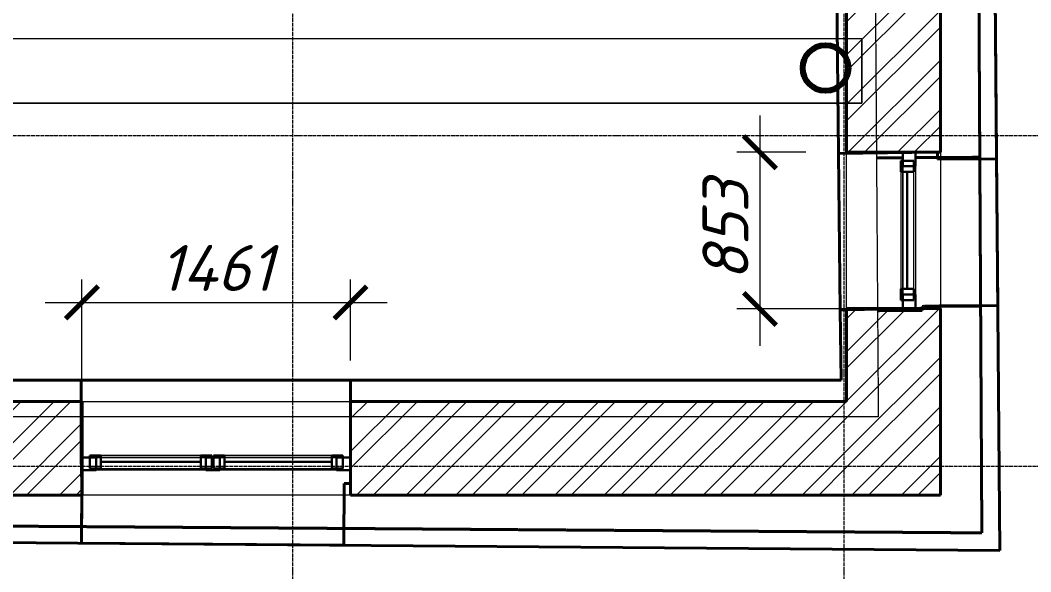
# Model space of a CAD drawing. Header units: millimetres. Extents: x 749182 to 2267578, y 70462 to 311449.
# Drawn here: x 2003148 to 2008646, y 75349 to 78351 of the extents above; entities that cross this region are included whole.
import ezdxf

# ---------------------------------------------------------------- set-up
doc = ezdxf.new("R2010")
doc.units = ezdxf.units.MM
for name, pattern in [('ADSK_Линия сетки', [25, 20, -2.5, 0, -2.5]), ('ADSK_Сверху', [4.5, 3, -1.5]), ('осеваяX2', [4, 2.5, -0.5, 0.5, -0.5])]:
    doc.linetypes.add(name, pattern=pattern)
doc.layers.get('Defpoints').update_dxf_attribs({"color": 255})
for name, color, linetype, lineweight in [('_ Окна', 7, 'Continuous', 30), ('Витраж', 7, 'Continuous', 9), ('Каркас', 7, 'Continuous', 9), ('Окна', 7, 'Continuous', 18), ('Оси', 165, 'осеваяX2', 13), ('Перекрытие', 7, 'Continuous', 18), ('размеры', 7, 'Continuous', 9), ('Стены', 184, 'Continuous', 40), ('Стены наружные', 7, 'Continuous', 18), ('Стены разрез', 7, 'Continuous', 35), ('стояки', 7, 'Continuous', 9)]:
    doc.layers.add(name, color=color, linetype=linetype, lineweight=lineweight)
doc.layers.add('планы со стояками отопление_dwg', color=7, linetype='Continuous', lineweight=9, true_color=0x767676)
doc.styles.add('М2', font='isocpeui.ttf')
doc.dimstyles.new('SPDS 1_100', dxfattribs={"dimscale": 100, "dimtxt": 2.5, "dimasz": 1.77, "dimexe": 1.25, "dimexo": 0.625, "dimtad": 1, "dimdec": 0, "dimrnd": 0.001, "dimzin": 9, "dimtxsty": 'М2', "dimblk": 'ARCHTICK', "dimcen": 2.5, "dimdle": 2, "dimclrt": 256, "dimadec": 0, "dimazin": 2, "dimtfac": 0.75, "dimtdec": 0, "dimtmove": 1, "dimatfit": 3, "dimfxl": 0, "dimtolj": 1, "dimlwd": 9, "dimlwe": 9, "dimarcsym": 0})
pattern_1 = [(45, (1958220.23, 75616.62), (-134.70384, 134.70384), []), (45, (1958310.03, 75616.62), (-134.70384, 134.70384), [])]

# ---------------------------------------------------------------- blocks, each defined once
blk = doc.blocks.new('Существующие стены 2 этаж - Существующие стены 2 этаж-699583-01 План 1-го этажа маркировочный')
at = {"layer": 'Стены', "color": 254, "linetype": 'ADSK_Сверху', "true_color": 0xe8c5d7}
for p, q in [((50113.3, 8335.8), (50159.1, -55.6)), ((50148, 1988.3), (50142.4, 3010)), ((49585.8, 1985), (49688.6, 1985.8)), ((49688.6, 1985.8), (49585.8, 1985)), ((49688.6, 1985.8), (49728.4, 1986)), ((49728.4, 1986), (49688.6, 1985.8)), ((49798.4, 1986.4), (50148, 1988.3)), ((50148, 1988.3), (49798.4, 1986.4)), ((50152.4, 1178.9), (50148, 1988.3)), ((50152.4, 1178.9), (50148, 1988.3)), ((50148, 1988.3), (50152.4, 1178.9)), ((49834.6, 1155.4), (49694.6, 1154.4)), ((49694.6, 1154.4), (49834.6, 1155.4)), ((50152.4, 1178.9), (49834.4, 1177.2)), ((49834.4, 1177.2), (50152.4, 1178.9)), ((49834.4, 1177.2), (49834.6, 1155.4)), ((49834.6, 1155.4), (49834.4, 1177.2)), ((50159.1, -55.6), (50152.4, 1178.9)), ((49694.6, 1154.4), (49591.6, 1153.6)), ((49591.6, 1153.6), (49694.6, 1154.4)), ((41883.2, 1.9), (50159.1, -55.6)), ((50159.1, -55.6), (41883.2, 1.9))]:
    blk.add_line(p, q, dxfattribs=at)
blk = doc.blocks.new('ADSK_БалкаЖБ_Прямоугольная - 350х280мм-843459-01 План 1-го этажа маркировочный')
at = {"layer": 'Каркас', "color": 253, "linetype": 'ADSK_Сверху', "true_color": 0xaaaaaa}
for p, q in [((-3601.1, 175), (-3601.1, -175)), ((-3601.1, 175), (3601.1, 175)), ((-3601.1, -175), (3601.1, -175))]:
    blk.add_line(p, q, dxfattribs=at)
at = {"layer": 'Каркас', "color": 253, "linetype": 'ADSK_Сверху', "true_color": 0xb2b2b2}
for p, q in [((-3601.1, -175), (-3601.1, 175)), ((3601.1, 175), (-3601.1, 175)), ((-3601.1, -175), (3601.1, -175))]:
    blk.add_line(p, q, dxfattribs=at)
blk = doc.blocks.new('Прямоугольный импост - 70х20_56мм-1425354-01 План 1-го этажа маркировочный')
at = {"layer": 'Витраж', "color": 253, "linetype": 'ADSK_Сверху', "true_color": 0xaaaaaa}
for p, q in [((495.5, 2143), (425.5, 2143)), ((425.5, 2067), (425.5, 2143)), ((495.5, 2067), (495.5, 2143)), ((425.5, 1293), (425.5, 1369)), ((495.5, 1293), (495.5, 1369)), ((425.5, 1293), (495.5, 1293))]:
    blk.add_line(p, q, dxfattribs=at)
blk = doc.blocks.new('Прямоугольный импост - 70х20_56мм-1257200-01 План 1-го этажа маркировочный')
at = {"layer": 'Витраж', "color": 253, "linetype": 'ADSK_Сверху', "true_color": 0xaaaaaa}
for p, q in [((-76, 35), (0, 35)), ((0, 35), (0, -35)), ((0, -35), (-76, -35))]:
    blk.add_line(p, q, dxfattribs=at)
blk = doc.blocks.new('Прямоугольный импост - 70х20_56мм-1257201-01 План 1-го этажа маркировочный')
at = {"layer": 'Витраж', "color": 253, "linetype": 'ADSK_Сверху', "true_color": 0xaaaaaa}
for p, q in [((0, 35), (-76, 35)), ((0, -35), (0, 35)), ((-76, -35), (0, -35))]:
    blk.add_line(p, q, dxfattribs=at)
blk = doc.blocks.new('Прямоугольный импост - 70х60мм-1425356-01 План 1-го этажа маркировочный')
at = {"layer": 'Витраж', "color": 253, "linetype": 'ADSK_Сверху', "true_color": 0xaaaaaa}
for p, q in [((495.5, 7579.9), (425.5, 7579.9)), ((425.5, 6881.9), (425.5, 7579.9)), ((495.5, 6881.9), (495.5, 7579.9)), ((425.5, 6881.9), (495.5, 6881.9))]:
    blk.add_line(p, q, dxfattribs=at)
blk = doc.blocks.new('Прямоугольный импост - 70х20_56мм-1427660-01 План 1-го этажа маркировочный')
at = {"layer": 'Витраж', "color": 253, "linetype": 'ADSK_Сверху', "true_color": 0xaaaaaa}
for p, q in [((45264.6, 355.2), (45264.6, 285.2)), ((45340.6, 355.2), (45264.6, 355.2)), ((45974.6, 355.2), (45936.6, 355.2)), ((45340.6, 285.2), (45264.6, 285.2)), ((45974.6, 285.2), (45936.6, 285.2))]:
    blk.add_line(p, q, dxfattribs=at)
blk = doc.blocks.new('Прямоугольный импост - 70х20_56мм-1427027-01 План 1-го этажа маркировочный')
at = {"layer": 'Витраж', "color": 253, "linetype": 'ADSK_Сверху', "true_color": 0xaaaaaa}
for p, q in [((-76, 35), (0, 35)), ((0, 35), (0, -35)), ((0, -35), (-76, -35))]:
    blk.add_line(p, q, dxfattribs=at)
blk = doc.blocks.new('Прямоугольный импост - 70х20_56мм-1427028-01 План 1-го этажа маркировочный')
at = {"layer": 'Витраж', "color": 253, "linetype": 'ADSK_Сверху', "true_color": 0xaaaaaa}
for p, q in [((0, 35), (-76, 35)), ((0, -35), (0, 35)), ((-76, -35), (0, -35))]:
    blk.add_line(p, q, dxfattribs=at)
blk = doc.blocks.new('Прямоугольный импост - 70х20_56мм-1228464-01 План 1-го этажа маркировочный')
at = {"layer": 'Витраж', "color": 253, "linetype": 'ADSK_Сверху', "true_color": 0xaaaaaa}
for p, q in [((-4912.4, 43593.9), (-4912.4, 43523.9)), ((-4912.4, 43593.9), (-4836.4, 43593.9)), ((-4200.4, 43593.9), (-4162.4, 43593.9)), ((-4912.4, 43523.9), (-4836.4, 43523.9)), ((-4200.4, 43523.9), (-4162.4, 43523.9))]:
    blk.add_line(p, q, dxfattribs=at)
blk = doc.blocks.new('Прямоугольный импост - 70х76мм-1427026-01 План 1-го этажа маркировочный')
at = {"layer": 'Витраж', "color": 253, "linetype": 'ADSK_Сверху', "true_color": 0xaaaaaa}
for p, q in [((-38, 35), (38, 35)), ((38, -35), (-38, -35))]:
    blk.add_line(p, q, dxfattribs=at)
blk = doc.blocks.new('Прямоугольный импост - 70х60мм-1427662-01 План 1-го этажа маркировочный')
at = {"layer": 'Витраж', "color": 253, "linetype": 'ADSK_Сверху', "true_color": 0xaaaaaa}
for p, q in [((45340.6, 355.2), (45340.6, 285.2)), ((45936.6, 355.2), (45340.6, 355.2)), ((45936.6, 285.2), (45936.6, 355.2)), ((45936.6, 285.2), (45340.6, 285.2))]:
    blk.add_line(p, q, dxfattribs=at)
blk = doc.blocks.new('Прямоугольный импост - 70х60мм-1243863-01 План 1-го этажа маркировочный')
at = {"layer": 'Витраж', "color": 253, "linetype": 'ADSK_Сверху', "true_color": 0xaaaaaa}
for p, q in [((1185.6, 43593.9), (1185.6, 43523.9)), ((1185.6, 43593.9), (1821.6, 43593.9)), ((1821.6, 43523.9), (1821.6, 43593.9)), ((1185.6, 43523.9), (1821.6, 43523.9))]:
    blk.add_line(p, q, dxfattribs=at)
blk = doc.blocks.new('Существующие стены 1 эт - Существующие стены 1 эт-653793-01 План 1-го этажа маркировочный')
at = {"layer": 'Стены'}
for p, q in [((50189.1, 8257.2), (50256.6, -151.9)), ((49379.6, 2009.6), (49368.5, 2995.2)), ((49728.4, 2013.5), (49379.6, 2009.6)), ((49379.6, 2009.6), (49423.4, 2010.1)), ((49423.4, 2010.1), (49379.6, 2009.6)), ((49389.1, 1157), (49379.6, 2009.6)), ((49389.1, 1157), (49379.6, 2009.6)), ((49379.6, 2009.6), (49389.1, 1157)), ((49389.1, 1157), (49379.6, 2009.6)), ((49918.2, 2015.7), (49798.4, 2014.3)), ((49918.7, 1978.3), (49918.2, 2015.7)), ((50239.4, 1980.8), (49918.7, 1978.3)), ((50239.4, 1980.8), (50245.9, 1182.3)), ((49389.1, 1157), (49423.4, 1157.3)), ((49423.4, 1157.3), (49389.1, 1157)), ((49389.1, 1157), (49423.4, 1157.3)), ((49393.4, 775.6), (49389.1, 1157)), ((49927.6, 1179.7), (50245.9, 1182.3)), ((49927.8, 1165.7), (49927.6, 1179.7)), ((42783.3, 775.6), (49393.4, 775.6)), ((45258.6, 775.6), (46724.6, 775.6)), ((45258.6, 775.6), (45258.6, 660.2)), ((46724.6, 660.2), (46724.6, 775.6)), ((46687.4, -123), (46690.1, 213.6)), ((46690.1, 213.6), (46724.6, 213.6)), ((45262.8, 150.2), (45260.7, -111.5)), ((50256.6, -151.9), (41785.6, -83.3)), ((46687.4, -123), (45260.7, -111.5))]:
    blk.add_line(p, q, dxfattribs=at)
at = {"layer": 'Стены разрез'}
for p, q in [((50239.4, 1980.8), (50231, 3032.6)), ((49368.5, 2995.2), (49379.6, 2009.6)), ((49379.6, 2009.6), (49778.2, 2014.1)), ((49778.2, 2014.1), (49918.2, 2015.7)), ((49918.2, 2015.7), (49918.7, 1978.3)), ((49918.7, 1978.3), (50239.4, 1980.8)), ((49787.8, 1161.4), (49389.1, 1157)), ((49389.1, 1157), (49393.4, 775.6)), ((49927.8, 1163), (49787.8, 1161.4)), ((50245.9, 1182.3), (49927.6, 1179.7)), ((49927.6, 1179.7), (49927.8, 1163)), ((50256.6, -151.9), (50245.9, 1182.3)), ((45258.6, 775.6), (42584.6, 775.6)), ((45258.6, 353.6), (45258.6, 775.6)), ((49393.4, 775.6), (46724.6, 775.6)), ((46724.6, 775.6), (46724.6, 353.6)), ((45263.4, 213.6), (45258.6, 353.6)), ((46724.6, 353.6), (46724.6, 213.6)), ((45260.7, -111.5), (45263.4, 213.6)), ((46690.1, 213.6), (46687.4, -123)), ((46724.6, 213.6), (46690.1, 213.6)), ((41785.6, -83.3), (45260.7, -111.5)), ((46687.4, -123), (50256.6, -151.9))]:
    blk.add_line(p, q, dxfattribs=at)
blk = doc.blocks.new('Витраж-тент со смещением вовне - 60мм 30 сдвиг-1466941-01 План 1-го этажа маркировочный')
at = {"layer": '_ Окна'}
for p, q in [((-379, 25), (-379, -45)), ((-379, 25), (-319, 25)), ((-379, -45), (-379, 25)), ((-319, 25), (-319, -45)), ((379, 25), (319, 25)), ((319, 25), (319, -45)), ((379, -45), (379, 25)), ((379, -45), (379, 25)), ((-319, -45), (-379, -45)), ((-319, -10), (319, -10)), ((319, -45), (379, -45))]:
    blk.add_line(p, q, dxfattribs=at)
at = {"layer": 'Окна'}
for p, q in [((319, 25), (-319, 25)), ((-319, -45), (319, -45))]:
    blk.add_line(p, q, dxfattribs=at)
blk = doc.blocks.new('Прямоугольный импост - 70х20_56мм-V175-01 План 1-го этажа маркировочный')
at = {"layer": 'Витраж', "lineweight": 30}
for p, q in [((-76, 35), (0, 35)), ((-76, -35), (-76, 35)), ((0, 35), (0, -35)), ((0, -35), (-76, -35))]:
    blk.add_line(p, q, dxfattribs=at)
blk = doc.blocks.new('Прямоугольный импост - 70х20_56мм-V176-01 План 1-го этажа маркировочный')
at = {"layer": 'Витраж', "lineweight": 30}
for p, q in [((0, 35), (-76, 35)), ((-76, 35), (-76, -35)), ((0, -35), (0, 35)), ((-76, -35), (0, -35))]:
    blk.add_line(p, q, dxfattribs=at)
blk = doc.blocks.new('Прямоугольный импост - 70х60мм-V36-01 План 1-го этажа маркировочный')
at = {"layer": 'Витраж'}
for p, q in [((425.5, 1369), (425.5, 2067)), ((495.5, 2067), (495.5, 1369))]:
    blk.add_line(p, q, dxfattribs=at)
blk = doc.blocks.new('Витраж-тент со смещением вовне - 60мм 34 сдвиг-1466945-01 План 1-го этажа маркировочный')
at = {"layer": '_ Окна'}
for p, q in [((-352, 25), (-352, -45)), ((-352, 25), (-292, 25)), ((-352, -45), (-352, 25)), ((-292, 25), (-292, -45)), ((352, 25), (292, 25)), ((292, 25), (292, -45)), ((352, -45), (352, 25)), ((352, -45), (352, 25)), ((-292, -45), (-352, -45)), ((-292, -10), (292, -10)), ((292, -45), (352, -45))]:
    blk.add_line(p, q, dxfattribs=at)
at = {"layer": 'Окна'}
for p, q in [((292, 25), (-292, 25)), ((-292, -45), (292, -45))]:
    blk.add_line(p, q, dxfattribs=at)
blk = doc.blocks.new('Прямоугольный импост - 70х20_56мм-1327311-01 План 1-го этажа маркировочный')
at = {"layer": 'Витраж', "lineweight": 30}
for p, q in [((-76, 35), (0, 35)), ((-76, -35), (-76, 35)), ((0, 35), (0, -35)), ((0, -35), (-76, -35))]:
    blk.add_line(p, q, dxfattribs=at)
blk = doc.blocks.new('Прямоугольный импост - 70х20_56мм-1327313-01 План 1-го этажа маркировочный')
at = {"layer": 'Витраж', "lineweight": 30}
for p, q in [((0, 35), (-76, 35)), ((-76, 35), (-76, -35)), ((0, -35), (0, 35)), ((-76, -35), (0, -35))]:
    blk.add_line(p, q, dxfattribs=at)
blk = doc.blocks.new('Витраж-тент со смещением вовне - 60мм 34 сдвиг-1466955-01 План 1-го этажа маркировочный')
at = {"layer": '_ Окна'}
for p, q in [((-332, 25), (-332, -45)), ((-332, 25), (-272, 25)), ((-332, -45), (-332, 25)), ((-272, 25), (-272, -45)), ((332, 25), (272, 25)), ((272, 25), (272, -45)), ((332, -45), (332, 25)), ((332, -45), (332, 25)), ((-272, -45), (-332, -45)), ((-272, -10), (272, -10)), ((272, -45), (332, -45))]:
    blk.add_line(p, q, dxfattribs=at)
at = {"layer": 'Окна'}
for p, q in [((272, 25), (-272, 25)), ((-272, -45), (272, -45))]:
    blk.add_line(p, q, dxfattribs=at)
blk = doc.blocks.new('Прямоугольный импост - 70х60мм-V177-01 План 1-го этажа маркировочный')
at = {"layer": 'Витраж'}
for p, q in [((45340.6, 355.2), (45936.6, 355.2)), ((45936.6, 285.2), (45340.6, 285.2))]:
    blk.add_line(p, q, dxfattribs=at)
blk = doc.blocks.new('Прямоугольный импост - 70х60мм-V59-01 План 1-го этажа маркировочный')
at = {"layer": 'Витраж'}
for p, q in [((-4836.4, 43593.9), (-4200.4, 43593.9)), ((-4200.4, 43523.9), (-4836.4, 43523.9))]:
    blk.add_line(p, q, dxfattribs=at)
blk = doc.blocks.new('Прямоугольный импост - 70х76мм-1327307-01 План 1-го этажа маркировочный')
at = {"layer": 'Витраж', "lineweight": 30}
for p, q in [((-38, 35), (38, 35)), ((-38, -35), (-38, 35)), ((38, 35), (38, -35)), ((38, -35), (-38, -35))]:
    blk.add_line(p, q, dxfattribs=at)
blk = doc.blocks.new('планы со стояками отопление_dwg-1484427-01 План 1-го этажа маркировочный')
at = {"layer": 'стояки', "lineweight": 80}
blk.add_circle((221704.3, 158551.5), 124.3, dxfattribs=at)
blk = doc.blocks.new('_ArchTick')
at = {"color": 0, "linetype": 'ByBlock', "const_width": 0.15}
blk.add_lwpolyline([(-0.5, -0.5), (0.5, 0.5)], dxfattribs=at)
blk = doc.blocks.new('*D2806')
at = {"layer": 'Defpoints', "color": 0, "lineweight": 20, "transparency": 16777216}
for p in [(2004944.8, 76815), (2004944.8, 76436.9), (2003483.6, 75830.3)]:
    blk.add_point(p, dxfattribs=at)
at = {"layer": 'размеры', "color": 0, "lineweight": 9, "transparency": 16777216}
for p, q in [((2003483.6, 75892.8), (2003483.6, 76940)), ((2004944.8, 76499.4), (2004944.8, 76940)), ((2003283.6, 76815), (2005144.8, 76815))]:
    blk.add_line(p, q, dxfattribs=at)
at = {"layer": 'размеры', "color": 0, "lineweight": 9, "transparency": 16777216, "xscale": 177, "yscale": 177, "zscale": 177, "rotation": 180}
blk.add_blockref('_ArchTick', (2003483.6, 76815), dxfattribs=at)
at = {"layer": 'размеры', "color": 0, "lineweight": 9, "transparency": 16777216, "xscale": 177, "yscale": 177, "zscale": 177}
blk.add_blockref('_ArchTick', (2004944.8, 76815), dxfattribs=at)
at = {"layer": 'размеры', "lineweight": 20, "transparency": 16777216, "insert": (2004214.2, 77002.5), "char_height": 250, "width": 535.927, "attachment_point": 5, "style": 'М2'}
blk.add_mtext('\\A1;1461', dxfattribs=at)
blk = doc.blocks.new('*D2815')
at = {"layer": 'Defpoints', "color": 0, "lineweight": 20, "transparency": 16777216}
for p in [(2007483.6, 77632.3), (2007172, 76779.6), (2008148, 76779.6)]:
    blk.add_point(p, dxfattribs=at)
at = {"layer": 'размеры', "color": 0, "lineweight": 9, "transparency": 16777216}
for p, q in [((2007172, 77832.3), (2007172, 76579.6)), ((2007421.1, 77632.3), (2007047, 77632.3)), ((2008085.5, 76779.6), (2007047, 76779.6))]:
    blk.add_line(p, q, dxfattribs=at)
at = {"layer": 'размеры', "color": 0, "lineweight": 9, "transparency": 16777216, "xscale": 177, "yscale": 177, "zscale": 177}
for p, rotation in [((2007172, 77632.3), 90), ((2007172, 76779.6), 270)]:
    blk.add_blockref('_ArchTick', p, dxfattribs=dict(at, rotation=rotation))
at = {"layer": 'размеры', "lineweight": 20, "transparency": 16777216, "insert": (2006984.5, 77206), "char_height": 250, "width": 454.106, "attachment_point": 5, "rotation": 90, "style": 'М2'}
blk.add_mtext('\\A1;853', dxfattribs=at)

msp = doc.modelspace()

# ---------------------------------------------------------------- hatches: boundary and pattern name
at = {"layer": 'Стены наружные', "lineweight": 9}
h = msp.add_hatch(dxfattribs=at)
h.set_pattern_fill('FP_4', color=256, angle=45, style=0, pattern_type=2)
h.set_pattern_definition(pattern_1)
h.paths.add_polyline_path([(2008153.6265, 75766.8503), (2008153.6265, 76782.286), (2007643.6265, 76782.286), (2007643.6265, 75766.8503), (2008148.0145, 75766.8503)])
h.paths.add_polyline_path([(2008153.6265, 77632.286), (2008153.6265, 78614.5654), (2007643.6265, 78614.5654), (2007643.6265, 77632.286), (2007815.88, 77632.286)])
h.paths.add_polyline_path([(2008153.6265, 79464.5654), (2008153.6265, 80437.9493), (2007643.6265, 80437.9493), (2007643.6265, 79464.5654), (2007815.88, 79464.5654)])
h.paths.add_polyline_path([(2007643.6265, 81287.9493), (2008153.6265, 81287.9493), (2008153.6265, 82274.9434), (2007643.6265, 82274.9434), (2007643.6265, 82000.6814)])
h.paths.add_polyline_path([(2008153.6265, 83124.9434), (2008153.6265, 84658.9208), (2007643.6265, 84658.9208), (2007643.6265, 83124.9434), (2008104.3356, 83124.9434)])
h = msp.add_hatch(dxfattribs=at)
h.set_pattern_fill('FP_3', color=256, angle=45, style=0, pattern_type=2)
h.set_pattern_definition(pattern_1)
h.paths.add_polyline_path([(2006086.0632, 75766.8503), (2007643.6265, 75766.8503), (2007643.6265, 76276.8503), (2004944.7996, 76276.8503), (2004944.7996, 75766.8503), (2005730.3549, 75766.8503)])
h.paths.add_polyline_path([(2003480.9523, 75766.8503), (2003484.7996, 75766.8503), (2003484.7996, 76276.8503), (2000767.1575, 76276.8503), (2000767.1575, 75766.8503), (2002691.507, 75766.8503)])

# ---------------------------------------------------------------- linework, layer by layer
at = {"layer": 'Оси', "linetype": 'ADSK_Линия сетки'}
for p, q in [((2004630.1361, 71313.2448), (2004630.1361, 120151.4054)), ((2007630.1361, 71313.2448), (2007630.1361, 120151.4054)), ((1947134.001, 77723.407), (2009148.6289, 77723.407)), ((1947134.001, 75923.407), (2009148.6289, 75923.407))]:
    msp.add_line(p, q, dxfattribs=at)
at = {"layer": 'Перекрытие', "linetype": 'ADSK_Сверху'}
for p, q in [((2007757.5812, 84510.1393), (2007815.88, 76192.2503)), ((2007815.88, 76192.2503), (2000605.5699, 76192.2503))]:
    msp.add_line(p, q, dxfattribs=at)
at = {"layer": 'Стены наружные', "lineweight": 40}
for p, q in [((2007643.6265, 78614.5654), (2007643.6265, 77632.286)), ((2008153.6265, 77632.286), (2008153.6265, 78614.5654)), ((2007643.6265, 77632.286), (2008153.6265, 77632.286)), ((2008153.6265, 76782.286), (2007643.6265, 76782.286)), ((2007643.6265, 76782.286), (2007643.6265, 76276.8503)), ((2008153.6265, 75766.8503), (2008153.6265, 76782.286)), ((2003484.7996, 76276.8503), (2001003.5708, 76276.8503)), ((2003484.7996, 75766.8503), (2003484.7996, 76276.8503)), ((2007643.6265, 76276.8503), (2004944.7996, 76276.8503)), ((2004944.7996, 76276.8503), (2004944.7996, 75766.8503)), ((2000257.1575, 75766.8503), (2003484.7996, 75766.8503)), ((2004944.7996, 75766.8503), (2008153.6265, 75766.8503))]:
    msp.add_line(p, q, dxfattribs=at)
at = {"layer": 'Стены наружные'}
for p, q in [((2007643.6265, 76782.286), (2007643.6265, 77632.286)), ((2008153.6265, 77632.286), (2008153.6265, 76782.286)), ((2003484.7996, 76276.8503), (2004944.7996, 76276.8503)), ((2004944.7996, 75766.8503), (2003484.7996, 75766.8503))]:
    msp.add_line(p, q, dxfattribs=at)

# ---------------------------------------------------------------- block references
at = {"layer": '_ Окна'}
for name, p, rotation in [('Витраж-тент со смещением вовне - 60мм 30 сдвиг-1466941-01 План 1-го этажа маркировочный', (2007983.6265, 77207.286), 270.0000000000003), ('Витраж-тент со смещением вовне - 60мм 34 сдвиг-1466955-01 План 1-го этажа маркировочный', (2003858.7996, 75936.8503), 180), ('Витраж-тент со смещением вовне - 60мм 34 сдвиг-1466945-01 План 1-го этажа маркировочный', (2004550.7996, 75936.8503), 180)]:
    msp.add_blockref(name, p, dxfattribs=dict(at, rotation=rotation))
at = {"layer": 'Витраж', "color": 253, "linetype": 'ADSK_Сверху', "true_color": 0xaaaaaa}
for name, p, rotation in [('Прямоугольный импост - 70х20_56мм-1425354-01 План 1-го этажа маркировочный', (2008444.1252, 78925.2939), 180), ('Прямоугольный импост - 70х20_56мм-1257201-01 План 1-го этажа маркировочный', (2007983.6265, 77632.286), 90.00000000000031), ('Прямоугольный импост - 70х60мм-1425356-01 План 1-го этажа маркировочный', (2008444.1252, 84438.1804), 180), ('Прямоугольный импост - 70х20_56мм-1228464-01 План 1-го этажа маркировочный', (2000032.403, 119495.7189), 180), ('Прямоугольный импост - 70х60мм-1243863-01 План 1-го этажа маркировочный', (2006054.4385, 119495.7189), 180)]:
    msp.add_blockref(name, p, dxfattribs=dict(at, rotation=rotation))
at = {"layer": 'Витраж'}
for name, p, rotation in [('Прямоугольный импост - 70х20_56мм-V176-01 План 1-го этажа маркировочный', (2007983.6265, 77632.286), 90.00000000000031), ('Прямоугольный импост - 70х60мм-V36-01 План 1-го этажа маркировочный', (2008444.1252, 78925.2939), 180), ('Прямоугольный импост - 70х60мм-V59-01 План 1-го этажа маркировочный', (2000032.403, 119495.7189), 180)]:
    msp.add_blockref(name, p, dxfattribs=dict(at, rotation=rotation))
at = {"layer": 'Витраж', "color": 253, "linetype": 'ADSK_Сверху', "true_color": 0xaaaaaa, "extrusion": (0, 0, -1), "rotation": 269.9999999999997}
msp.add_blockref('Прямоугольный импост - 70х20_56мм-1257200-01 План 1-го этажа маркировочный', (-2007983.6265, 76782.286), dxfattribs=at)
at = {"layer": 'Витраж', "extrusion": (0, 0, -1), "rotation": 269.9999999999997}
msp.add_blockref('Прямоугольный импост - 70х20_56мм-V175-01 План 1-го этажа маркировочный', (-2007983.6265, 76782.286), dxfattribs=at)
at = {"layer": 'Витраж', "color": 253, "linetype": 'ADSK_Сверху', "true_color": 0xaaaaaa}
for name, p in [('Прямоугольный импост - 70х20_56мм-1427660-01 План 1-го этажа маркировочный', (1958220.2258, 75616.6187)), ('Прямоугольный импост - 70х60мм-1427662-01 План 1-го этажа маркировочный', (1958220.2258, 75616.6187)), ('Прямоугольный импост - 70х20_56мм-1427028-01 План 1-го этажа маркировочный', (2004944.7996, 75936.8503))]:
    msp.add_blockref(name, p, dxfattribs=at)
at = {"layer": 'Витраж', "color": 253, "linetype": 'ADSK_Сверху', "true_color": 0xaaaaaa, "extrusion": (0, 0, -1)}
for name, p in [('Прямоугольный импост - 70х20_56мм-1427027-01 План 1-го этажа маркировочный', (-2003484.7996, 75936.8503)), ('Прямоугольный импост - 70х76мм-1427026-01 План 1-го этажа маркировочный', (-2004194.7996, 75936.8503))]:
    msp.add_blockref(name, p, dxfattribs=at)
at = {"layer": 'Витраж', "extrusion": (0, 0, -1)}
for name, p in [('Прямоугольный импост - 70х20_56мм-1327311-01 План 1-го этажа маркировочный', (-2003484.7996, 75936.8503)), ('Прямоугольный импост - 70х76мм-1327307-01 План 1-го этажа маркировочный', (-2004194.7996, 75936.8503))]:
    msp.add_blockref(name, p, dxfattribs=at)
at = {"layer": 'Витраж'}
for name, p in [('Прямоугольный импост - 70х60мм-V177-01 План 1-го этажа маркировочный', (1958220.2258, 75616.6187)), ('Прямоугольный импост - 70х20_56мм-1327313-01 План 1-го этажа маркировочный', (2004944.7996, 75936.8503))]:
    msp.add_blockref(name, p, dxfattribs=at)
at = {"layer": 'Каркас', "color": 253, "linetype": 'ADSK_Сверху', "true_color": 0xaaaaaa, "rotation": 180}
msp.add_blockref('ADSK_БалкаЖБ_Прямоугольная - 350х280мм-843459-01 План 1-го этажа маркировочный', (2004124.5184, 78073.9762), dxfattribs=at)
at = {"layer": 'планы со стояками отопление_dwg', "color": 6, "true_color": 0xff00ff}
msp.add_blockref('планы со стояками отопление_dwg-1484427-01 План 1-го этажа маркировочный', (1785824.7266, -80460.4271), dxfattribs=at)
at = {"layer": 'Стены', "color": 254, "linetype": 'ADSK_Сверху', "true_color": 0xe8c5d7}
msp.add_blockref('Существующие стены 2 этаж - Существующие стены 2 этаж-699583-01 План 1-го этажа маркировочный', (1958220.2258, 75616.6187), dxfattribs=at)
at = {"layer": 'Стены', "color": 243, "true_color": 0xbb5389}
msp.add_blockref('Существующие стены 1 эт - Существующие стены 1 эт-653793-01 План 1-го этажа маркировочный', (1958220.2258, 75616.6187), dxfattribs=at)

# ---------------------------------------------------------------- dimensions: what is measured, and where the dimension line sits
at = {"layer": 'размеры', "lineweight": 20}
dim = msp.add_linear_dim(base=(2007171.9927, 76779.6199), p1=(2007483.6265, 77632.286), p2=(2008148.0145, 76779.6199), angle=90, dimstyle='SPDS 1_100', dxfattribs=at)
dim.commit()
dim.dimension.update_dxf_attribs({"geometry": '*D2815', "text_midpoint": (2006984.4927, 77205.953)})
dim = msp.add_linear_dim(base=(2004944.7996, 76814.9959), p1=(2003483.5824, 75830.2503), p2=(2004944.7996, 76436.8503), dimstyle='SPDS 1_100', dxfattribs=at)
dim.commit()
dim.dimension.update_dxf_attribs({"geometry": '*D2806', "text_midpoint": (2004214.191, 77002.4959)})

doc.saveas('drawing.dxf')
